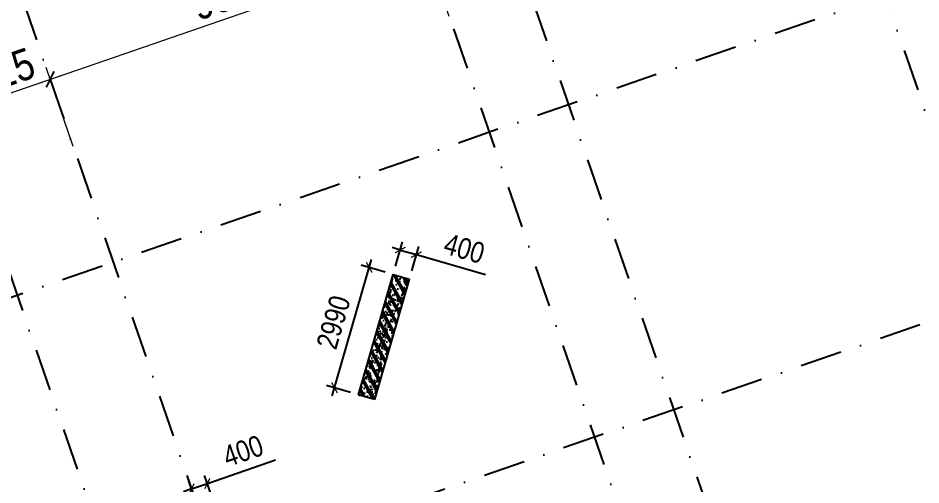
# Model space of a CAD drawing. Header units: millimetres. Extents: x 13965 to 1327256, y -72704 to 46237.
# Drawn here: x 847436 to 868995, y 9738 to 20879 of the extents above; entities that cross this region are included whole.
import ezdxf

# ---------------------------------------------------------------- set-up
doc = ezdxf.new("R2010")
doc.units = ezdxf.units.MM
doc.header["$MEASUREMENT"] = 0
doc.linetypes.add('DASHDOT', pattern=[1, 0.5, -0.25, 0, -0.25])
doc.linetypes.add('DASHED', pattern=[4.5, 3, -1.5])
for name, color, linetype in [('ccu11-Khuat', 9, 'DASHED'), ('KC2-DIM', 251, 'Continuous'), ('KT-Luoi truc South Tower', 8, 'DASHDOT'), ('ST_MBDV Cot vach 220805$0$AUDIT_I_220805193045-5', 6, 'Continuous')]:
    doc.layers.add(name, color=color, linetype=linetype)
doc.layers.add('KT-Kich thuoc', color=159, linetype='Continuous', lineweight=18)
doc.styles.add('Arial Narrow', font='ARIALN.TTF')
doc.dimstyles.new('ccu12-200', dxfattribs={"dimscale": 200, "dimtxt": 2.5, "dimasz": 1, "dimexe": 1, "dimexo": 2, "dimgap": 1, "dimtad": 1, "dimdec": 0, "dimdsep": 46, "dimtxsty": 'Arial Narrow', "dimblk": 'ARCHTICK', "dimcen": -1, "dimdle": 1, "dimclrd": 256, "dimclre": 256, "dimclrt": 3, "dimadec": 0, "dimazin": 2, "dimtfac": 0.1, "dimtdec": 0, "dimtmove": 0, "dimatfit": 1, "dimldrblk": 'ARCHTICK', "dimfxl": 1, "dimtvp": 0.833333, "dimtolj": 1, "dimtzin": 12, "dimarcsym": 0})
doc.dimstyles.new('CCU_1-300', dxfattribs={"dimscale": 300, "dimtxt": 2.5, "dimasz": 1, "dimexe": 1, "dimexo": 2, "dimgap": 0.5, "dimtad": 1, "dimdec": 0, "dimdsep": 46, "dimtxsty": 'Arial Narrow', "dimblk": 'ARCHTICK', "dimcen": -1, "dimdle": 1, "dimclrd": 256, "dimclre": 256, "dimclrt": 3, "dimadec": 0, "dimazin": 2, "dimtfac": 0.1, "dimtdec": 0, "dimtix": 1, "dimtmove": 2, "dimatfit": 1, "dimfxl": 1, "dimtvp": 0.833333, "dimtolj": 1, "dimtzin": 12, "dimarcsym": 0})

# ---------------------------------------------------------------- blocks, each defined once
blk = doc.blocks.new('_ArchTick')
at = {"color": 0, "const_width": 0.15}
blk.add_lwpolyline([(-0.5, -0.5), (0.5, 0.5)], dxfattribs=at)
blk = doc.blocks.new('*D1063')
at = {"layer": 'Defpoints', "color": 0, "transparency": 16777216}
for p in [(-71745, 59051), (-70998, 56885), (-73290, 56094)]:
    blk.add_point(p, dxfattribs=at)
at = {"layer": 'KT-Kich thuoc', "lineweight": -2, "transparency": 16777216}
for p, q in [((-71193, 57452), (-71843, 59334)), ((-74321, 58161), (-71462, 59149)), ((-73486, 56661), (-74135, 58543))]:
    blk.add_line(p, q, dxfattribs=at)
for p, xscale, yscale, zscale, rotation in [((-71745, 59051), 300, 300, 300, 19.04713796427213), ((-74037, 58259), 300.0000000000001, 300.0000000000001, 300.0000000000001, 199.0471379642721)]:
    blk.add_blockref('_ArchTick', p, dxfattribs=dict(at, xscale=xscale, yscale=yscale, zscale=zscale, rotation=rotation))
at = {"layer": 'KT-Kich thuoc', "color": 3, "transparency": 16777216, "insert": (-73065, 59159), "char_height": 750, "attachment_point": 5, "rotation": 19.0471, "style": 'Arial Narrow'}
blk.add_mtext('\\A1;2425', dxfattribs=at)
blk = doc.blocks.new('*D1064')
at = {"layer": 'Defpoints', "color": 0, "transparency": 16777216}
for p in [(-62765, 62151), (-62018, 59985), (-70998, 56885)]:
    blk.add_point(p, dxfattribs=at)
at = {"layer": 'KT-Kich thuoc', "lineweight": -2, "transparency": 16777216}
for p, q in [((-62214, 60553), (-62863, 62435)), ((-72029, 58953), (-62482, 62249)), ((-71193, 57452), (-71843, 59334))]:
    blk.add_line(p, q, dxfattribs=at)
for p, xscale, yscale, zscale, rotation in [((-62765, 62151), 300, 300, 300, 19.04713796427213), ((-71745, 59051), 300.0000000000001, 300.0000000000001, 300.0000000000001, 199.0471379642721)]:
    blk.add_blockref('_ArchTick', p, dxfattribs=dict(at, xscale=xscale, yscale=yscale, zscale=zscale, rotation=rotation))
at = {"layer": 'KT-Kich thuoc', "color": 3, "transparency": 16777216, "insert": (-67429, 61105), "char_height": 750, "attachment_point": 5, "rotation": 19.0471, "style": 'Arial Narrow'}
blk.add_mtext('\\A1;9500', dxfattribs=at)
blk = doc.blocks.new('*D1065')
at = {"layer": 'Defpoints', "color": 0, "transparency": 16777216}
for p in [(-60875, 62804), (-60127, 60638), (-62018, 59985)]:
    blk.add_point(p, dxfattribs=at)
at = {"layer": 'KT-Kich thuoc', "lineweight": -2, "transparency": 16777216}
for p, q in [((-60323, 61205), (-60973, 63087)), ((-62765, 62151), (-60875, 62804)), ((-60875, 62804), (-60591, 62902)), ((-62214, 60553), (-62863, 62435)), ((-62765, 62151), (-63049, 62053))]:
    blk.add_line(p, q, dxfattribs=at)
for p, xscale, yscale, zscale, rotation in [((-60875, 62804), 300.0000000000001, 300.0000000000001, 300.0000000000001, 199.0471379642721), ((-62765, 62151), 300, 300, 300, 19.04713796427217)]:
    blk.add_blockref('_ArchTick', p, dxfattribs=dict(at, xscale=xscale, yscale=yscale, zscale=zscale, rotation=rotation))
at = {"layer": 'KT-Kich thuoc', "color": 3, "transparency": 16777216, "insert": (-61994, 62981), "char_height": 750, "attachment_point": 5, "rotation": 19.0471, "style": 'Arial Narrow'}
blk.add_mtext('\\A1;2000', dxfattribs=at)
blk = doc.blocks.new('*D755')
at = {"layer": 'Defpoints', "color": 0, "transparency": 16777216}
for p in [(851956, 9771), (852242, 8945, 0), (851864, 8814, 0)]:
    blk.add_point(p, dxfattribs=at)
at = {"layer": 'KC2-DIM', "lineweight": -2, "transparency": 16777216}
for p, q in [((851956, 9771), (853583, 10333)), ((852111, 9323), (851891, 9961)), ((851733, 9192), (851513, 9830)), ((851578, 9641), (851956, 9771)), ((851578, 9641), (851389, 9576))]:
    blk.add_line(p, q, dxfattribs=at)
at = {"layer": 'KC2-DIM', "lineweight": -2, "transparency": 16777216, "xscale": 200, "yscale": 200, "zscale": 200}
for p, rotation in [((851956, 9771), 199.0471379540013), ((851578, 9641), 19.04713795400126)]:
    blk.add_blockref('_ArchTick', p, dxfattribs=dict(at, rotation=rotation))
at = {"layer": 'KC2-DIM', "color": 3, "transparency": 16777216, "insert": (852810, 10548), "char_height": 500, "attachment_point": 5, "rotation": 19.0471, "style": 'Arial Narrow'}
blk.add_mtext('\\A1;400', dxfattribs=at)
blk = doc.blocks.new('*D756')
at = {"layer": 'Defpoints', "color": 0, "transparency": 16777216}
for p in [(855822, 14929), (856587, 14708, 0), (855757, 11836, 0)]:
    blk.add_point(p, dxfattribs=at)
at = {"layer": 'KC2-DIM', "lineweight": -2, "transparency": 16777216}
for p, q in [((854936, 11864), (855877, 15121)), ((856203, 14819), (855629, 14984)), ((855373, 11947), (854800, 12112))]:
    blk.add_line(p, q, dxfattribs=at)
at = {"layer": 'KC2-DIM', "lineweight": -2, "transparency": 16777216, "xscale": 200, "yscale": 200, "zscale": 200}
for p, rotation in [((855822, 14929), 73.88900505364143), ((854992, 12057), 253.8890050536414)]:
    blk.add_blockref('_ArchTick', p, dxfattribs=dict(at, rotation=rotation))
at = {"layer": 'KC2-DIM', "color": 3, "transparency": 16777216, "insert": (854969, 13619), "char_height": 500, "attachment_point": 5, "rotation": 73.889, "style": 'Arial Narrow'}
blk.add_mtext('\\A1;2990', dxfattribs=at)
blk = doc.blocks.new('*D757')
at = {"layer": 'Defpoints', "color": 0, "transparency": 16777216}
for p in [(856947, 15233), (856341, 14575, 0), (856725, 14464, 0)]:
    blk.add_point(p, dxfattribs=at)
at = {"layer": 'KC2-DIM', "lineweight": -2, "transparency": 16777216}
for p, q in [((856452, 14960), (856618, 15536)), ((856563, 15344), (856371, 15400)), ((856563, 15344), (856947, 15233)), ((856836, 14848), (857003, 15425)), ((856947, 15233), (858600, 14756))]:
    blk.add_line(p, q, dxfattribs=at)
at = {"layer": 'KC2-DIM', "lineweight": -2, "transparency": 16777216, "xscale": 200, "yscale": 200, "zscale": 200}
for p, rotation in [((856563, 15344), 343.8836854960906), ((856947, 15233), 163.8836854960906)]:
    blk.add_blockref('_ArchTick', p, dxfattribs=dict(at, rotation=rotation))
at = {"layer": 'KC2-DIM', "color": 3, "transparency": 16777216, "insert": (858092, 15376), "char_height": 500, "attachment_point": 5, "rotation": 343.8837, "style": 'Arial Narrow'}
blk.add_mtext('\\A1;400', dxfattribs=at)
blk = doc.blocks.new('*U56')
h = blk.add_hatch()
h.set_pattern_fill('VATLIEU04', color=250, scale=40, style=0, pattern_type=2)
h.set_pattern_definition([(50, (-550, 3038.88), (286.904, -25.101), [30, -330]), (355, (-550, 3038.88), (-55.5, 300.877), [24, -264]), (100.451, (-526.1, 3036.8), (231.404, 275.776), [25.496, -280.457]), (46.184, (-550, 3118.88), (426.896, -66.208), [45, -495]), (96.636, (-514.43, 3113.36), (373.865, 389.647), [38.244, -420.685]), (351.184, (-550, 3118.9), (373.865, 389.65), [36, -396]), (21, (-510, 3098.88), (238.763, -161.048), [30, -330]), (326, (-510, 3098.88), (97.326, 290.06), [24, -264]), (71.451, (-490.1, 3085.46), (336.09, 129.012), [25.496, -280.457]), (37.5, (-550, 3038.88), (4.864, 133.1575), [0, -260.8, 0, -268, 0, -265]), (7.5, (-550, 3038.88), (105.228, 157.7647), [0, -152.8, 0, -254.8, 0, -101]), (327.5, (-639.2, 3038.88), (213.529, -9.022), [0, -100, 0, -312, 0, -414]), (317.5, (-679.2, 3038.88), (233.274, 40.042), [0, -130, 0, -207.2, 0, -294]), (45, (-550, 3038.88), (-120.208, 120.208), []), (45, (-550, 3087.88), (-120.208, 120.208), [])])
h.paths.add_polyline_path([(-475, -475), (-75, -475), (-75, 2514), (-475, 2514)])
at = {"color": 6, "ltscale": 0.25}
blk.add_lwpolyline([(-475, -475), (-75, -475), (-75, 2514), (-475, 2514)], close=True, dxfattribs=at)
at = {"layer": 'Defpoints', "linetype": 'ByBlock', "ltscale": 30}
for p, q in [((-75, -475), (-475, 2514)), ((-475, -475), (-75, 2514))]:
    blk.add_line(p, q, dxfattribs=at)
blk = doc.blocks.new('MBCV-T38')
at = {"layer": 'ST_MBDV Cot vach 220805$0$AUDIT_I_220805193045-5', "linetype": 'ByBlock', "xscale": -1, "rotation": 343.8836854960887}
blk.add_blockref('*U56', (-19814, 22810, 0), dxfattribs=at)
blk = doc.blocks.new('Asix South Tower')
at = {"layer": 'KT-Luoi truc South Tower', "ltscale": 2000}
for p, q in [((-53965.4, 67304.5), (-40792.5, 29149.9)), ((-61527.4, 64693.7), (-45306.5, 17710.6)), ((-63417.9, 64041.1), (-47197, 17057.9)), ((-45928.1, 63080), (-113358.3, 39799.9)), ((-72397.8, 60940.8), (-54232.5, 8325.6)), ((-74690, 60149.4), (-64788, 31468.5)), ((-43415.2, 55801.6), (-67725.7, 47408.4))]:
    blk.add_line(p, q, dxfattribs=at)
at = {"layer": 'KT-Kich thuoc'}
for base, p1, p2, picture, middle in [((-60874.8, 62803.6), (-62017.7, 59985.5), (-60127.2, 60638.2), '*D1065', (-61994, 62981)), ((-62765.3, 62150.9), (-70997.6, 56885.2), (-62017.7, 59985.5), '*D1064', (-67429.2, 61104.5)), ((-71745.2, 59050.6), (-73289.8, 56093.8), (-70997.6, 56885.2), '*D1063', (-73065.2, 59158.7))]:
    dim = blk.add_linear_dim(base=base, p1=p1, p2=p2, angle=19.04714, dimstyle='CCU_1-300', dxfattribs=at)
    dim.commit()
    dim.dimension.update_dxf_attribs({"geometry": picture, "text_midpoint": middle})

msp = doc.modelspace()

# ---------------------------------------------------------------- block references
at = {"layer": 'ccu11-Khuat'}
msp.add_blockref('MBCV-T38', (875438.3, -10441.7, 0), dxfattribs=at)
at = {"layer": 'KT-Kich thuoc'}
msp.add_blockref('Asix South Tower', (919947.9, -39634.4), dxfattribs=at)

# ---------------------------------------------------------------- dimensions: what is measured, and where the dimension line sits
at = {"layer": 'KC2-DIM'}
for p1, p2, distance, picture, middle in [((856340.6, 14575.3, 0), (856724.8, 14464.2, 0), 800.5, '*D757', (858092.2, 15376.2)), ((855757.1, 11835.5, 0), (856586.8, 14708, 0), 796.5, '*D756', (854969.4, 13619.1)), ((851863.6, 8814.1, 0), (852241.7, 8944.6, 0), 874.8, '*D755', (852810, 10547.9))]:
    dim = msp.add_aligned_dim(p1=p1, p2=p2, distance=distance, dimstyle='ccu12-200', dxfattribs=at)
    dim.commit()
    dim.dimension.update_dxf_attribs({"geometry": picture, "text_midpoint": middle})

doc.saveas('drawing.dxf')
